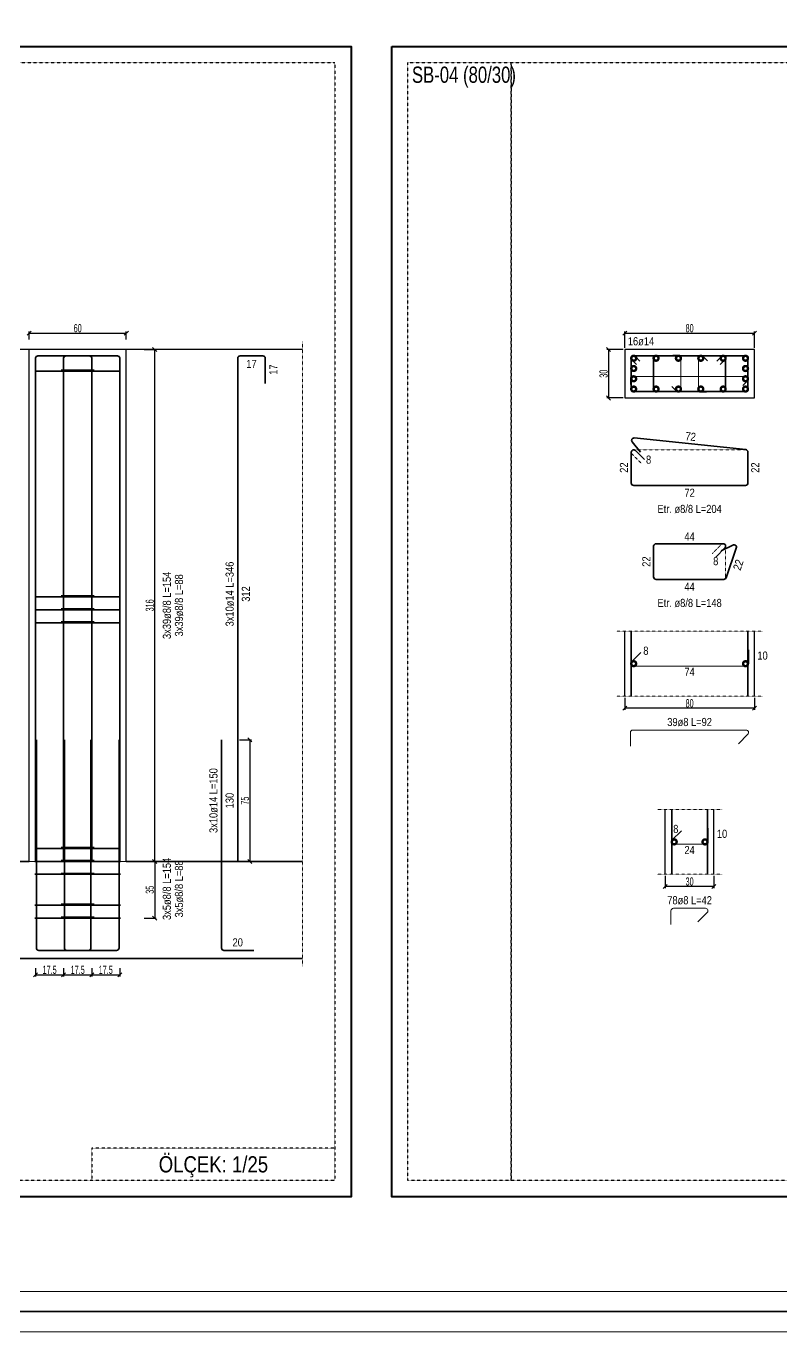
# Model space of a CAD drawing. Header units: millimetres. Extents: x -267 to 94375, y 6431 to 10838.
# Drawn here: x 48595 to 49527, y 6532 to 8144 of the extents above; entities that cross this region are included whole.
import ezdxf
from ezdxf.enums import TextEntityAlignment as Align

# ---------------------------------------------------------------- set-up
doc = ezdxf.new("R2010")
doc.units = ezdxf.units.MM
doc.header["$LTSCALE"] = 0.0001
doc.linetypes.add('DASHED', pattern=[19.05, 12.7, -6.35])
for name, color, linetype, lineweight in [('CIROZ (BEYKENT)', 140, 'Continuous', 20), ('D.GORUNUS (BEYKENT)', 253, 'DASHED', 20), ('DETAY ANTET (BEYKENT)', 5, 'Continuous', 40), ('DONATI (BEYKENT)', 4, 'Continuous', 35), ('DONATI YAZISI (BEYKENT)', 3, 'Continuous', 20), ('ETRIYE (BEYKENT)', 150, 'Continuous', 35), ('KESIT GORUNUS (BEYKENT)', 253, 'DASHED', 20), ('KESIT SINIRI (BEYKENT)', 241, 'DASHED', 20), ('KIRIS (BEYKENT)', 2, 'Continuous', 30), ('KOLON (BEYKENT)', 3, 'Continuous', 30), ('KOLON ISMI (BEYKENT)', 91, 'Continuous', 20), ('OLCU (BEYKENT)', 14, 'Continuous', 20), ('PERDE (BEYKENT)', 6, 'Continuous', 30), ('SHEETSUMMARY-50', 152, 'Continuous', 20), ('SheetView', 40, 'Continuous', 20), ('SheetViewOut', 231, 'Continuous', 20), ('TEMEL (BEYKENT)', 2, 'Continuous', 35), ('YAZI (BEYKENT)', 140, 'Continuous', 20)]:
    doc.layers.add(name, color=color, linetype=linetype, lineweight=lineweight)
doc.styles.add('DONATI YAZISI (BEYKENT)', font='')
doc.styles.add('KLNOLC-25', font='bahnschrift light condensed', dxfattribs={"width": 0.75, "height": 10})
doc.styles.add('YAZI (BEYKENT)', font='')
doc.styles.get('DONATI YAZISI (BEYKENT)').set_extended_font_data('Bahnschrift Light Condensed')
doc.styles.get('YAZI (BEYKENT)').set_extended_font_data('Bahnschrift Light Condensed')
doc.dimstyles.new('KLNOLC-25', dxfattribs={"dimtxt": 10, "dimasz": 5, "dimexe": 2, "dimexo": 2, "dimgap": 1, "dimtad": 1, "dimdec": 1, "dimlfac": 0.5, "dimrnd": 0.5, "dimzin": 12, "dimdsep": 46, "dimtxsty": 'KLNOLC-25', "dimblk": 'OBLIQUE', "dimblk1": 'OBLIQUE', "dimblk2": 'OBLIQUE', "dimcen": 0, "dimclrt": 7, "dimadec": 0, "dimazin": 0, "dimtfac": 1, "dimtdec": 4, "dimtix": 1, "dimtmove": 2, "dimatfit": 3, "dimfxl": 1, "dimtzin": 0, "dimarcsym": 0})

# ---------------------------------------------------------------- blocks, each defined once
blk = doc.blocks.new('_Oblique')
at = {"color": 0, "linetype": 'ByBlock', "lineweight": -2}
blk.add_line((-0.5, -0.5), (0.5, 0.5), dxfattribs=at)
blk = doc.blocks.new('*D772')
at = {"layer": 'DEFPOINTS', "color": 0, "lineweight": -3, "transparency": 16777216}
for p in [(48856.3, 7262.6), (48856.3, 7112.6), (48871.3, 7112.6)]:
    blk.add_point(p, dxfattribs=at)
at = {"layer": 'OLCU (BEYKENT)', "color": 0, "lineweight": -2, "transparency": 16777216}
for p, q in [((48858.3, 7262.6), (48873.3, 7262.6)), ((48871.3, 7262.6), (48871.3, 7112.6)), ((48858.3, 7112.6), (48873.3, 7112.6))]:
    blk.add_line(p, q, dxfattribs=at)
at = {"layer": 'OLCU (BEYKENT)', "color": 0, "lineweight": -2, "transparency": 16777216, "xscale": 5, "yscale": 5, "zscale": 5}
for p, rotation in [((48871.3, 7262.6), 90), ((48871.3, 7112.6), 270)]:
    blk.add_blockref('_Oblique', p, dxfattribs=dict(at, rotation=rotation))
at = {"layer": 'OLCU (BEYKENT)', "color": 7, "transparency": 16777216, "insert": (48865.2, 7187.6), "char_height": 10, "attachment_point": 5, "rotation": 90, "style": 'KLNOLC-25'}
blk.add_mtext('75', dxfattribs=at)
blk = doc.blocks.new('*D777')
at = {"layer": 'DEFPOINTS', "color": 0, "lineweight": -3, "transparency": 16777216}
for p in [(48738.8, 7744.6), (48753.8, 7744.6), (48738.8, 7112.6)]:
    blk.add_point(p, dxfattribs=at)
at = {"layer": 'OLCU (BEYKENT)', "color": 0, "lineweight": -2, "transparency": 16777216}
for p, q in [((48740.8, 7744.6), (48755.8, 7744.6)), ((48753.8, 7112.6), (48753.8, 7744.6)), ((48740.8, 7112.6), (48755.8, 7112.6))]:
    blk.add_line(p, q, dxfattribs=at)
at = {"layer": 'OLCU (BEYKENT)', "color": 0, "lineweight": -2, "transparency": 16777216, "xscale": 5, "yscale": 5, "zscale": 5}
for p, rotation in [((48753.8, 7744.6), 90), ((48753.8, 7112.6), 270)]:
    blk.add_blockref('_Oblique', p, dxfattribs=dict(at, rotation=rotation))
at = {"layer": 'OLCU (BEYKENT)', "color": 7, "transparency": 16777216, "insert": (48747.7, 7428.6), "char_height": 10, "attachment_point": 5, "rotation": 90, "style": 'KLNOLC-25'}
blk.add_mtext('316', dxfattribs=at)
blk = doc.blocks.new('*D780')
at = {"layer": 'DEFPOINTS', "color": 0, "lineweight": -3, "transparency": 16777216}
for p in [(48738.8, 7112.6), (48738.8, 7042.6), (48753.8, 7042.6)]:
    blk.add_point(p, dxfattribs=at)
at = {"layer": 'OLCU (BEYKENT)', "color": 0, "lineweight": -2, "transparency": 16777216}
for p, q in [((48740.8, 7112.6), (48755.8, 7112.6)), ((48753.8, 7112.6), (48753.8, 7042.6)), ((48740.8, 7042.6), (48755.8, 7042.6))]:
    blk.add_line(p, q, dxfattribs=at)
at = {"layer": 'OLCU (BEYKENT)', "color": 0, "lineweight": -2, "transparency": 16777216, "xscale": 5, "yscale": 5, "zscale": 5}
for p, rotation in [((48753.8, 7112.6), 90), ((48753.8, 7042.6), 270)]:
    blk.add_blockref('_Oblique', p, dxfattribs=dict(at, rotation=rotation))
at = {"layer": 'OLCU (BEYKENT)', "color": 7, "transparency": 16777216, "insert": (48747.7, 7077.6), "char_height": 10, "attachment_point": 5, "rotation": 90, "style": 'KLNOLC-25'}
blk.add_mtext('35', dxfattribs=at)
blk = doc.blocks.new('*D783')
at = {"layer": 'DEFPOINTS', "color": 0, "lineweight": -3, "transparency": 16777216}
for p in [(48598.8, 7754.6), (48718.8, 7764.6), (48718.8, 7754.6)]:
    blk.add_point(p, dxfattribs=at)
at = {"layer": 'OLCU (BEYKENT)', "color": 0, "lineweight": -2, "transparency": 16777216}
for p, q in [((48598.8, 7756.6), (48598.8, 7766.6)), ((48598.8, 7764.6), (48718.8, 7764.6)), ((48718.8, 7756.6), (48718.8, 7766.6))]:
    blk.add_line(p, q, dxfattribs=at)
at = {"layer": 'OLCU (BEYKENT)', "color": 0, "lineweight": -2, "transparency": 16777216, "xscale": 5, "yscale": 5, "zscale": 5, "rotation": 180}
blk.add_blockref('_Oblique', (48598.8, 7764.6), dxfattribs=at)
at = {"layer": 'OLCU (BEYKENT)', "color": 0, "lineweight": -2, "transparency": 16777216, "xscale": 5, "yscale": 5, "zscale": 5}
blk.add_blockref('_Oblique', (48718.8, 7764.6), dxfattribs=at)
at = {"layer": 'OLCU (BEYKENT)', "color": 7, "transparency": 16777216, "insert": (48658.8, 7770.7), "char_height": 10, "attachment_point": 5, "style": 'KLNOLC-25'}
blk.add_mtext('60', dxfattribs=at)
blk = doc.blocks.new('*D784')
at = {"layer": 'DEFPOINTS', "color": 0, "lineweight": -3, "transparency": 16777216}
for p in [(48606.8, 6982.6), (48641.4, 6982.6), (48641.4, 6972.6)]:
    blk.add_point(p, dxfattribs=at)
at = {"layer": 'OLCU (BEYKENT)', "color": 0, "lineweight": -2, "transparency": 16777216}
for p, q in [((48606.8, 6980.6), (48606.8, 6970.6)), ((48641.4, 6980.6), (48641.4, 6970.6)), ((48606.8, 6972.6), (48641.4, 6972.6))]:
    blk.add_line(p, q, dxfattribs=at)
at = {"layer": 'OLCU (BEYKENT)', "color": 0, "lineweight": -2, "transparency": 16777216, "xscale": 5, "yscale": 5, "zscale": 5, "rotation": 180}
blk.add_blockref('_Oblique', (48606.8, 6972.6), dxfattribs=at)
at = {"layer": 'OLCU (BEYKENT)', "color": 0, "lineweight": -2, "transparency": 16777216, "xscale": 5, "yscale": 5, "zscale": 5}
blk.add_blockref('_Oblique', (48641.4, 6972.6), dxfattribs=at)
at = {"layer": 'OLCU (BEYKENT)', "color": 7, "transparency": 16777216, "insert": (48624.1, 6978.7), "char_height": 10, "attachment_point": 5, "style": 'KLNOLC-25'}
blk.add_mtext('17.5', dxfattribs=at)
blk = doc.blocks.new('*D785')
at = {"layer": 'DEFPOINTS', "color": 0, "lineweight": -3, "transparency": 16777216}
for p in [(48641.4, 6982.6), (48676.1, 6982.6), (48676.1, 6972.6)]:
    blk.add_point(p, dxfattribs=at)
at = {"layer": 'OLCU (BEYKENT)', "color": 0, "lineweight": -2, "transparency": 16777216}
for p, q in [((48641.4, 6980.6), (48641.4, 6970.6)), ((48676.1, 6980.6), (48676.1, 6970.6)), ((48641.4, 6972.6), (48676.1, 6972.6))]:
    blk.add_line(p, q, dxfattribs=at)
at = {"layer": 'OLCU (BEYKENT)', "color": 0, "lineweight": -2, "transparency": 16777216, "xscale": 5, "yscale": 5, "zscale": 5, "rotation": 180}
blk.add_blockref('_Oblique', (48641.4, 6972.6), dxfattribs=at)
at = {"layer": 'OLCU (BEYKENT)', "color": 0, "lineweight": -2, "transparency": 16777216, "xscale": 5, "yscale": 5, "zscale": 5}
blk.add_blockref('_Oblique', (48676.1, 6972.6), dxfattribs=at)
at = {"layer": 'OLCU (BEYKENT)', "color": 7, "transparency": 16777216, "insert": (48658.8, 6978.7), "char_height": 10, "attachment_point": 5, "style": 'KLNOLC-25'}
blk.add_mtext('17.5', dxfattribs=at)
blk = doc.blocks.new('*D786')
at = {"layer": 'DEFPOINTS', "color": 0, "lineweight": -3, "transparency": 16777216}
for p in [(48676.1, 6982.6), (48710.8, 6982.6), (48710.8, 6972.6)]:
    blk.add_point(p, dxfattribs=at)
at = {"layer": 'OLCU (BEYKENT)', "color": 0, "lineweight": -2, "transparency": 16777216}
for p, q in [((48676.1, 6980.6), (48676.1, 6970.6)), ((48710.8, 6980.6), (48710.8, 6970.6)), ((48676.1, 6972.6), (48710.8, 6972.6))]:
    blk.add_line(p, q, dxfattribs=at)
at = {"layer": 'OLCU (BEYKENT)', "color": 0, "lineweight": -2, "transparency": 16777216, "xscale": 5, "yscale": 5, "zscale": 5, "rotation": 180}
blk.add_blockref('_Oblique', (48676.1, 6972.6), dxfattribs=at)
at = {"layer": 'OLCU (BEYKENT)', "color": 0, "lineweight": -2, "transparency": 16777216, "xscale": 5, "yscale": 5, "zscale": 5}
blk.add_blockref('_Oblique', (48710.8, 6972.6), dxfattribs=at)
at = {"layer": 'OLCU (BEYKENT)', "color": 7, "transparency": 16777216, "insert": (48693.4, 6978.7), "char_height": 10, "attachment_point": 5, "style": 'KLNOLC-25'}
blk.add_mtext('17.5', dxfattribs=at)
blk = doc.blocks.new('*D788')
at = {"layer": 'DEFPOINTS', "color": 0, "lineweight": -3, "transparency": 16777216}
for p in [(49493.9, 7764.6), (49333.9, 7744.6), (49493.9, 7744.6)]:
    blk.add_point(p, dxfattribs=at)
at = {"layer": 'OLCU (BEYKENT)', "color": 0, "lineweight": -2, "transparency": 16777216}
for p, q in [((49333.9, 7746.6), (49333.9, 7766.6)), ((49333.9, 7764.6), (49493.9, 7764.6)), ((49493.9, 7746.6), (49493.9, 7766.6))]:
    blk.add_line(p, q, dxfattribs=at)
at = {"layer": 'OLCU (BEYKENT)', "color": 0, "lineweight": -2, "transparency": 16777216, "xscale": 5, "yscale": 5, "zscale": 5, "rotation": 180}
blk.add_blockref('_Oblique', (49333.9, 7764.6), dxfattribs=at)
at = {"layer": 'OLCU (BEYKENT)', "color": 0, "lineweight": -2, "transparency": 16777216, "xscale": 5, "yscale": 5, "zscale": 5}
blk.add_blockref('_Oblique', (49493.9, 7764.6), dxfattribs=at)
at = {"layer": 'OLCU (BEYKENT)', "color": 7, "transparency": 16777216, "insert": (49413.9, 7770.7), "char_height": 10, "attachment_point": 5, "style": 'KLNOLC-25'}
blk.add_mtext('80', dxfattribs=at)
blk = doc.blocks.new('*D789')
at = {"layer": 'DEFPOINTS', "color": 0, "lineweight": -3, "transparency": 16777216}
for p in [(49333.9, 7744.6), (49313.9, 7684.6), (49333.9, 7684.6)]:
    blk.add_point(p, dxfattribs=at)
at = {"layer": 'OLCU (BEYKENT)', "color": 0, "lineweight": -2, "transparency": 16777216}
for p, q in [((49331.9, 7744.6), (49311.9, 7744.6)), ((49313.9, 7744.6), (49313.9, 7684.6)), ((49331.9, 7684.6), (49311.9, 7684.6))]:
    blk.add_line(p, q, dxfattribs=at)
at = {"layer": 'OLCU (BEYKENT)', "color": 0, "lineweight": -2, "transparency": 16777216, "xscale": 5, "yscale": 5, "zscale": 5}
for p, rotation in [((49313.9, 7744.6), 90), ((49313.9, 7684.6), 270)]:
    blk.add_blockref('_Oblique', p, dxfattribs=dict(at, rotation=rotation))
at = {"layer": 'OLCU (BEYKENT)', "color": 7, "transparency": 16777216, "insert": (49307.8, 7714.6), "char_height": 10, "attachment_point": 5, "rotation": 90, "style": 'KLNOLC-25'}
blk.add_mtext('30', dxfattribs=at)
blk = doc.blocks.new('*D813')
at = {"layer": 'DEFPOINTS', "color": 0, "lineweight": -3, "transparency": 16777216}
for p in [(49333.9, 7316.6), (49333.9, 7301.6), (49493.9, 7316.6)]:
    blk.add_point(p, dxfattribs=at)
at = {"layer": 'OLCU (BEYKENT)', "color": 0, "lineweight": -2, "transparency": 16777216}
for p, q in [((49333.9, 7314.6), (49333.9, 7299.6)), ((49493.9, 7301.6), (49333.9, 7301.6)), ((49493.9, 7314.6), (49493.9, 7299.6))]:
    blk.add_line(p, q, dxfattribs=at)
at = {"layer": 'OLCU (BEYKENT)', "color": 0, "lineweight": -2, "transparency": 16777216, "xscale": 5, "yscale": 5, "zscale": 5, "rotation": 180}
blk.add_blockref('_Oblique', (49333.9, 7301.6), dxfattribs=at)
at = {"layer": 'OLCU (BEYKENT)', "color": 0, "lineweight": -2, "transparency": 16777216, "xscale": 5, "yscale": 5, "zscale": 5}
blk.add_blockref('_Oblique', (49493.9, 7301.6), dxfattribs=at)
at = {"layer": 'OLCU (BEYKENT)', "color": 7, "transparency": 16777216, "insert": (49413.9, 7307.7), "char_height": 10, "attachment_point": 5, "style": 'KLNOLC-25'}
blk.add_mtext('80', dxfattribs=at)
blk = doc.blocks.new('*D814')
at = {"layer": 'DEFPOINTS', "color": 0, "lineweight": -3, "transparency": 16777216}
for p in [(49383.9, 7096.6), (49443.9, 7096.6), (49383.9, 7081.6)]:
    blk.add_point(p, dxfattribs=at)
at = {"layer": 'OLCU (BEYKENT)', "color": 0, "lineweight": -2, "transparency": 16777216}
for p, q in [((49383.9, 7094.6), (49383.9, 7079.6)), ((49443.9, 7094.6), (49443.9, 7079.6)), ((49443.9, 7081.6), (49383.9, 7081.6))]:
    blk.add_line(p, q, dxfattribs=at)
at = {"layer": 'OLCU (BEYKENT)', "color": 0, "lineweight": -2, "transparency": 16777216, "xscale": 5, "yscale": 5, "zscale": 5, "rotation": 180}
blk.add_blockref('_Oblique', (49383.9, 7081.6), dxfattribs=at)
at = {"layer": 'OLCU (BEYKENT)', "color": 0, "lineweight": -2, "transparency": 16777216, "xscale": 5, "yscale": 5, "zscale": 5}
blk.add_blockref('_Oblique', (49443.9, 7081.6), dxfattribs=at)
at = {"layer": 'OLCU (BEYKENT)', "color": 7, "transparency": 16777216, "insert": (49413.9, 7087.7), "char_height": 10, "attachment_point": 5, "style": 'KLNOLC-25'}
blk.add_mtext('30', dxfattribs=at)

msp = doc.modelspace()

# ---------------------------------------------------------------- linework, layer by layer
at = {"layer": 'CIROZ (BEYKENT)'}
for points in [[(49391.99, 7698.82), (49398, 7692.81, 0.6681786), (49403.12, 7694.93), (49403.12, 7734.64, 0.4142136), (49400.12, 7737.64), (49393.12, 7737.64)], [(49435.85, 7730.46), (49429.84, 7736.47, 0.6681786), (49424.72, 7734.35), (49424.72, 7694.64, 0.4142136), (49427.72, 7691.64), (49434.72, 7691.64)], [(49479.73, 7700.17), (49485.75, 7706.18, 0.6681786), (49483.62, 7711.31), (49343.92, 7711.31, 0.4142136), (49340.92, 7708.31), (49340.92, 7701.31)], [(49353.76, 7370.43), (49342.09, 7358.76, 0.6681786), (49344.21, 7353.64), (49483.92, 7353.64, 0.4142136), (49486.92, 7356.64), (49486.92, 7373.64)], [(49474.08, 7257.85), (49485.75, 7269.52, 0.6681786), (49483.62, 7274.64), (49343.92, 7274.64, 0.4142136), (49340.92, 7271.64), (49340.92, 7254.64)], [(49403.76, 7150.43), (49392.09, 7138.76, 0.6681786), (49394.21, 7133.64), (49433.92, 7133.64, 0.4142136), (49436.92, 7136.64), (49436.92, 7153.64)], [(49424.08, 7037.85), (49435.75, 7049.52, 0.6681786), (49433.62, 7054.64), (49393.92, 7054.64, 0.4142136), (49390.92, 7051.64), (49390.92, 7034.64)]]:
    msp.add_lwpolyline(points, format="xyb", dxfattribs=at)
at = {"layer": 'D.GORUNUS (BEYKENT)', "ltscale": 0.5}
for points in [[(49485.92, 7616.64), (49485.92, 7617.64, 0.4142136), (49482.92, 7620.64), (49344.92, 7620.64), (49344.89, 7620.64, 0.6681786), (49342.77, 7615.52), (49354.06, 7604.22)], [(49454.32, 7460.64), (49455.32, 7460.64, 0.4142136), (49458.32, 7463.64), (49458.32, 7501.64), (49458.32, 7501.66, 0.6681786), (49453.2, 7503.79), (49441.9, 7492.49)]]:
    msp.add_lwpolyline(points, format="xyb", dxfattribs=at)
at = {"layer": 'DETAY ANTET (BEYKENT)'}
for points in [[(47922.46, 8118.64), (48996.28, 8118.64), (48996.28, 6698.64), (47922.46, 6698.64), (47922.46, 8118.64)], [(49046.28, 8118.64), (50241.42, 8118.64), (50241.42, 6698.64), (49046.28, 6698.64), (49046.28, 8118.64)]]:
    msp.add_lwpolyline(points, close=True, dxfattribs=at)
at = {"layer": 'DETAY ANTET (BEYKENT)', "color": 7, "linetype": 'DASHED', "lineweight": -3, "ltscale": 2}
for points in [[(47942.46, 8098.64), (48976.28, 8098.64), (48976.28, 6718.64), (47942.46, 6718.64)], [(49066.28, 8098.64), (50221.42, 8098.64), (50221.42, 6718.64), (49066.28, 6718.64)], [(49193.92, 8098.64), (49193.92, 6718.64)]]:
    msp.add_lwpolyline(points, close=True, dxfattribs=at)
msp.add_lwpolyline([(48976.28, 6758.64), (48676.28, 6758.64), (48676.28, 6718.64)], dxfattribs=at)
at = {"layer": 'DONATI (BEYKENT)'}
for p, q in [((49341.92, 7316.64), (49341.92, 7396.64)), ((49485.92, 7316.64), (49485.92, 7396.64)), ((49391.92, 7096.64), (49391.92, 7176.64)), ((49435.92, 7096.64), (49435.92, 7176.64))]:
    msp.add_line(p, q, dxfattribs=at)
at = {"layer": 'DONATI (BEYKENT)', "const_width": 6}
for points in [[(49343.42, 7733.64, 1), (49346.42, 7733.64, 1)], [(49371.02, 7733.64, 1), (49374.02, 7733.64, 1)], [(49398.62, 7733.64, 1), (49401.62, 7733.64, 1)], [(49426.22, 7733.64, 1), (49429.22, 7733.64, 1)], [(49453.82, 7733.64, 1), (49456.82, 7733.64, 1)], [(49481.42, 7733.64, 1), (49484.42, 7733.64, 1)], [(49343.42, 7720.97, 1), (49346.42, 7720.97, 1)], [(49481.42, 7720.97, 1), (49484.42, 7720.97, 1)], [(49343.42, 7708.31, 1), (49346.42, 7708.31, 1)], [(49481.42, 7708.31, 1), (49484.42, 7708.31, 1)], [(49343.42, 7695.64, 1), (49346.42, 7695.64, 1)], [(49371.02, 7695.64, 1), (49374.02, 7695.64, 1)], [(49398.62, 7695.64, 1), (49401.62, 7695.64, 1)], [(49426.22, 7695.64, 1), (49429.22, 7695.64, 1)], [(49453.82, 7695.64, 1), (49456.82, 7695.64, 1)], [(49481.42, 7695.64, 1), (49484.42, 7695.64, 1)], [(49343.42, 7356.64, 1), (49346.42, 7356.64, 1)], [(49481.42, 7356.64, 1), (49484.42, 7356.64, 1)], [(49393.42, 7136.64, 1), (49396.42, 7136.64, 1)], [(49431.42, 7136.64, 1), (49434.42, 7136.64, 1)]]:
    msp.add_lwpolyline(points, format="xyb", close=True, dxfattribs=at)
at = {"layer": 'DONATI (BEYKENT)'}
for points in [[(48606.78, 7112.64), (48606.78, 7733.64, -0.4142136), (48609.78, 7736.64), (48641.45, 7736.64)], [(48641.45, 7112.64), (48641.45, 7733.64, -0.4142136), (48644.45, 7736.64), (48676.11, 7736.64)], [(48676.11, 7112.64), (48676.11, 7733.64, 0.4142136), (48673.11, 7736.64), (48641.45, 7736.64)], [(48710.78, 7112.64), (48710.78, 7733.64, 0.4142136), (48707.78, 7736.64), (48676.11, 7736.64)], [(48856.28, 7112.64), (48856.28, 7733.64, -0.4142136), (48859.28, 7736.64), (48887.28, 7736.64, -0.4142136), (48890.28, 7733.64), (48890.28, 7702.64)], [(48607.78, 7262.64), (48607.78, 7005.64, 0.4142136), (48610.78, 7002.64), (48647.78, 7002.64)], [(48675.11, 7262.64), (48675.11, 7005.64, -0.4142136), (48672.11, 7002.64), (48635.11, 7002.64)], [(48642.45, 7262.64), (48642.45, 7005.64, 0.4142136), (48645.45, 7002.64), (48682.45, 7002.64)], [(48709.78, 7262.64), (48709.78, 7005.64, -0.4142136), (48706.78, 7002.64), (48669.78, 7002.64)], [(48836.28, 7262.64), (48836.28, 7005.64, 0.4142136), (48839.28, 7002.64), (48876.28, 7002.64)]]:
    msp.add_lwpolyline(points, format="xyb", dxfattribs=at)
at = {"layer": 'ETRIYE (BEYKENT)'}
for p, q in [((48638.45, 7718.84), (48679.11, 7718.84)), ((48638.45, 7440.24), (48679.11, 7440.24)), ((48638.45, 7424.24), (48679.11, 7424.24)), ((48638.45, 7408.24), (48679.11, 7408.24)), ((48638.45, 7129.64), (48679.11, 7129.64)), ((48638.45, 7113.64), (48679.11, 7113.64)), ((48638.45, 7097.64), (48679.11, 7097.64)), ((48638.45, 7059.64), (48679.11, 7059.64)), ((48638.45, 7043.64), (48679.11, 7043.64))]:
    msp.add_line(p, q, dxfattribs=at)
for points in [[(49352.68, 7730.15), (49347.04, 7735.79, 0.6681786), (49341.92, 7733.66), (49341.92, 7695.64, 0.4142136), (49344.92, 7692.64), (49482.92, 7692.64, 0.4142136), (49485.92, 7695.64), (49485.92, 7733.64, 0.4142136), (49482.92, 7736.64), (49344.92, 7736.64), (49344.89, 7736.64, 0.6681786), (49342.77, 7731.52), (49348.41, 7725.88)], [(49451.83, 7725.88), (49457.46, 7731.52, 0.6681786), (49455.34, 7736.64), (49372.52, 7736.64, 0.4142136), (49369.52, 7733.64), (49369.52, 7695.64, 0.4142136), (49372.52, 7692.64), (49455.32, 7692.64, 0.4142136), (49458.32, 7695.64), (49458.32, 7733.64), (49458.32, 7733.66, 0.6681786), (49453.2, 7735.79), (49447.56, 7730.15)], [(49358.33, 7608.49), (49347.04, 7619.79, 0.6681786), (49341.92, 7617.66), (49341.92, 7579.64, 0.4142136), (49344.92, 7576.64), (49482.92, 7576.64, 0.4142136), (49485.92, 7579.64), (49485.92, 7617.93, 0.3841301), (49483.23, 7620.92), (49345.7, 7635.24, 0.6681786), (49343.06, 7630.37), (49353.16, 7617.92)], [(49446.17, 7488.22), (49457.46, 7499.52, 0.6681786), (49455.34, 7504.64), (49372.52, 7504.64, 0.4142136), (49369.52, 7501.64), (49369.52, 7463.64, 0.4142136), (49372.52, 7460.64), (49456.17, 7460.64, 0.3209459), (49459.01, 7462.67), (49471.54, 7499.42, 0.6681786), (49467.38, 7503.08), (49452.99, 7496.01)]]:
    msp.add_lwpolyline(points, format="xyb", dxfattribs=at)
for points in [[(48605.78, 7717.84), (48711.78, 7717.84)], [(48605.78, 7439.24), (48711.78, 7439.24)], [(48605.78, 7423.24), (48711.78, 7423.24)], [(48605.78, 7407.24), (48711.78, 7407.24)], [(48605.78, 7128.64), (48711.78, 7128.64)], [(48605.78, 7112.64), (48711.78, 7112.64)], [(48605.78, 7096.64), (48711.78, 7096.64)], [(48605.78, 7058.64), (48711.78, 7058.64)], [(48605.78, 7042.64), (48711.78, 7042.64)]]:
    msp.add_lwpolyline(points, dxfattribs=at)
at = {"layer": 'KESIT GORUNUS (BEYKENT)'}
for p, q in [((48598.78, 7112.64), (48718.78, 7112.64)), ((48718.78, 7112.64), (48598.78, 7112.64))]:
    msp.add_line(p, q, dxfattribs=at)
at = {"layer": 'KESIT SINIRI (BEYKENT)'}
for p, q in [((48936.28, 7754.64), (48936.28, 7102.64)), ((49323.92, 7396.64), (49503.92, 7396.64)), ((49323.92, 7316.64), (49503.92, 7316.64)), ((49373.92, 7176.64), (49453.92, 7176.64)), ((48936.28, 7122.64), (48936.28, 6982.64)), ((49373.92, 7096.64), (49453.92, 7096.64))]:
    msp.add_line(p, q, dxfattribs=at)
at = {"layer": 'KIRIS (BEYKENT)'}
msp.add_line((48936.28, 7744.64), (48418.78, 7744.64), dxfattribs=at)
at = {"layer": 'KOLON (BEYKENT)'}
for p, q in [((49333.92, 7316.64), (49333.92, 7396.64)), ((49493.92, 7316.64), (49493.92, 7396.64)), ((49383.92, 7096.64), (49383.92, 7176.64)), ((49443.92, 7096.64), (49443.92, 7176.64))]:
    msp.add_line(p, q, dxfattribs=at)
msp.add_lwpolyline([(49333.92, 7744.64), (49333.92, 7684.64), (49493.92, 7684.64), (49493.92, 7744.64)], close=True, dxfattribs=at)
at = {"layer": 'PERDE (BEYKENT)'}
for p, q in [((48598.78, 7112.64), (48598.78, 7744.64)), ((48718.78, 7112.64), (48718.78, 7744.64))]:
    msp.add_line(p, q, dxfattribs=at)
at = {"layer": 'SHEETSUMMARY-50', "const_width": 2, "flags": 128}
msp.add_lwpolyline([(39580.33, 6556.81), (57139.42, 6556.81), (57139.42, 10706.81), (39580.33, 10706.81)], close=True, dxfattribs=at)
at = {"layer": 'SheetView'}
msp.add_lwpolyline([(39605.33, 6581.81), (56514.42, 6581.81), (56514.42, 10681.81), (39605.33, 10681.81)], close=True, dxfattribs=at)
at = {"layer": 'SheetViewOut'}
msp.add_lwpolyline([(39555.33, 6531.81), (57164.42, 6531.81), (57164.42, 10731.81), (39555.33, 10731.81)], close=True, dxfattribs=at)
at = {"layer": 'TEMEL (BEYKENT)'}
for p, q in [((48418.78, 7112.64), (48598.78, 7112.64)), ((48936.28, 7112.64), (48718.78, 7112.64)), ((48418.78, 6992.64), (48936.28, 6992.64))]:
    msp.add_line(p, q, dxfattribs=at)

# ---------------------------------------------------------------- texts
at = {"layer": 'DONATI YAZISI (BEYKENT)', "style": 'DONATI YAZISI (BEYKENT)'}
for s, p in [('16ø14', (49353.92, 7754.64)), ('17', (48873.28, 7726.64)), ('8', (49363.33, 7608.49)), ('72', (49413.92, 7567.64)), ('Etr. ø8/8 L=204', (49413.92, 7547.64)), ('44', (49413.92, 7513.64)), ('8', (49446.17, 7483.22)), ('44', (49413.92, 7451.64)), ('Etr. ø8/8 L=148', (49413.92, 7431.64)), ('8', (49359.92, 7372.64)), ('10', (49503.92, 7366.64)), ('74', (49413.92, 7346.64)), ('39ø8 L=92', (49413.92, 7284.64)), ('8', (49396.92, 7152.64)), ('10', (49453.92, 7146.64)), ('24', (49413.92, 7126.64)), ('78ø8 L=42', (49413.92, 7064.64)), ('20', (48856.28, 7012.64))]:
    msp.add_text(s, height=10, dxfattribs=at).set_placement(p, align=Align.MIDDLE_CENTER)
for s, rotation, p in [('17', 90, (48900.28, 7719.64)), ('72', 354, (49415.24, 7637.05)), ('22', 90, (49332.92, 7598.64)), ('22', 90, (49494.92, 7598.64)), ('3x10ø14 L=346', 90, (48846.28, 7442.64)), ('22', 90, (49360.52, 7482.64)), ('22', 71, (49473.93, 7478.56)), ('3x39ø8/8 L=154', 90, (48768.78, 7428.64)), ('3x39ø8/8 L=88', 90, (48783.78, 7428.64)), ('312', 90, (48866.28, 7442.64)), ('3x10ø14 L=150', 90, (48826.28, 7187.64)), ('130', 90, (48846.28, 7187.64)), ('3x5ø8/8 L=154', 90, (48768.78, 7078.64)), ('3x5ø8/8 L=88', 90, (48783.78, 7078.64))]:
    msp.add_text(s, height=10, rotation=rotation, dxfattribs=at).set_placement(p, align=Align.MIDDLE_CENTER)
at = {"layer": 'KOLON ISMI (BEYKENT)', "style": 'YAZI (BEYKENT)', "width": 0.9}
msp.add_text('SB-04 (80/30)', height=20, dxfattribs=at).set_placement((49071.28, 8073.64))
at = {"layer": 'YAZI (BEYKENT)', "style": 'YAZI (BEYKENT)'}
msp.add_text('ÖLÇEK: 1/25', height=20, dxfattribs=at).set_placement((48826.28, 6728.64), align=Align.CENTER)

# ---------------------------------------------------------------- dimensions: what is measured, and where the dimension line sits
at = {"layer": 'OLCU (BEYKENT)'}
for base, p1, p2, picture, middle in [((48718.78, 7764.64), (48598.78, 7754.64), (48718.78, 7754.64), '*D783', (48658.78, 7770.74)), ((49493.92, 7764.64), (49333.92, 7744.64), (49493.92, 7744.64), '*D788', (49413.92, 7770.74)), ((49333.92, 7301.64), (49493.92, 7316.64), (49333.92, 7316.64), '*D813', (49413.92, 7307.74)), ((49383.92, 7081.64), (49443.92, 7096.64), (49383.92, 7096.64), '*D814', (49413.92, 7087.74)), ((48641.45, 6972.64), (48606.78, 6982.64), (48641.45, 6982.64), '*D784', (48624.11, 6978.69)), ((48676.11, 6972.64), (48641.45, 6982.64), (48676.11, 6982.64), '*D785', (48658.78, 6978.69)), ((48710.78, 6972.64), (48676.11, 6982.64), (48710.78, 6982.64), '*D786', (48693.45, 6978.69))]:
    dim = msp.add_linear_dim(base=base, p1=p1, p2=p2, dimstyle='KLNOLC-25', dxfattribs=at)
    dim.commit()
    dim.dimension.update_dxf_attribs({"geometry": picture, "text_midpoint": middle})
for base, p1, p2, picture, middle in [((48753.78, 7744.64), (48738.78, 7112.64), (48738.78, 7744.64), '*D777', (48747.68, 7428.64)), ((49313.92, 7684.64), (49333.92, 7744.64), (49333.92, 7684.64), '*D789', (49307.81, 7714.64)), ((48871.28, 7112.64), (48856.28, 7262.64), (48856.28, 7112.64), '*D772', (48865.23, 7187.64)), ((48753.78, 7042.64), (48738.78, 7112.64), (48738.78, 7042.64), '*D780', (48747.68, 7077.64))]:
    dim = msp.add_linear_dim(base=base, p1=p1, p2=p2, angle=90, dimstyle='KLNOLC-25', dxfattribs=at)
    dim.commit()
    dim.dimension.update_dxf_attribs({"geometry": picture, "text_midpoint": middle})

doc.saveas('drawing.dxf')
